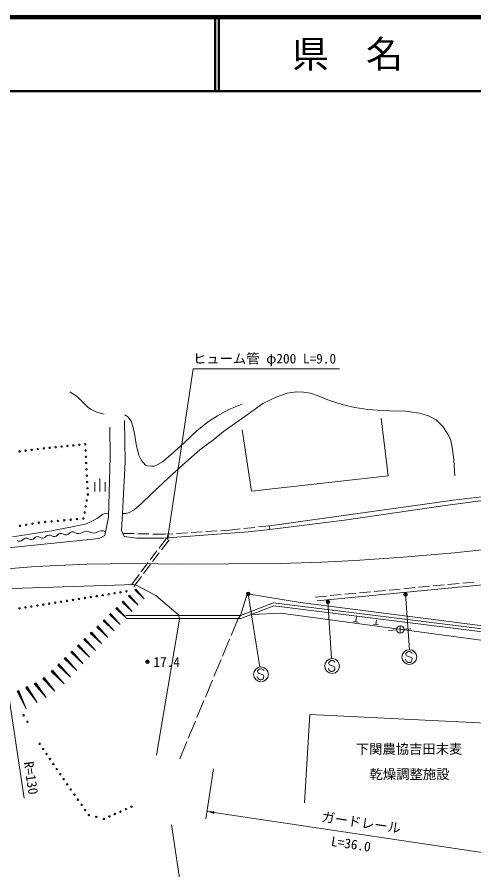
# Model space of a CAD drawing. Units: millimetres, scale not verified. Extents: x 40000 to 680000, y 20000 to 380000.
# Drawn here: x 270950 to 332718, y 264803 to 380000 of the extents above; entities that cross this region are included whole.
import ezdxf
from ezdxf.enums import TextEntityAlignment as Align

# ---------------------------------------------------------------- set-up
doc = ezdxf.new("R2010")
doc.units = ezdxf.units.MM
doc.header["$LTSCALE"] = 1000
doc.header["$PDMODE"] = 32
doc.header["$PDSIZE"] = 500
doc.linetypes.add('CHAIN', pattern=[18.5, 12, -1.5, 3.5, -1.5])
for name, color, linetype, lineweight in [('M-BMK', 2, 'CHAIN', 13), ('M-STR-HTXT', 7, 'Continuous', 13), ('M-STR-STRC', 7, 'Continuous', 13), ('M-TTL', 2, 'Continuous', 140), ('M-TTL-LINE', 7, 'Continuous', 50), ('M-WORK', 1, 'Continuous', 13)]:
    doc.layers.add(name, color=color, linetype=linetype, lineweight=lineweight)
doc.layers.add('M-TTL-TXT', color=7, linetype='Continuous')
doc.styles.add('ＭＳ ゴシック', font='')
doc.styles.get('ＭＳ ゴシック').set_extended_font_data('MS Gothic')

# ---------------------------------------------------------------- blocks, each defined once
blk = doc.blocks.new('open_arrow')
at = {"color": 0, "linetype": 'Continuous', "lineweight": -2}
blk.add_lwpolyline([(7.5, 1.25), (0, 0), (7.5, -1.25)], dxfattribs=at)
blk = doc.blocks.new('filled_arrow')
at = {"color": 0, "linetype": 'Continuous', "lineweight": -2}
blk.add_solid([(7.5, 1.25), (0, 0), (7.5, -1.25)], dxfattribs=at)

msp = doc.modelspace()

# ---------------------------------------------------------------- linework, layer by layer
at = {"layer": 'M-BMK'}
for p, q in [((323163, 307049), (330107, 307654)), ((330107, 307654), (335026, 308152)), ((312161, 306357), (316663, 306596)), ((316663, 306596), (323163, 307049)), ((269631, 305495), (273437, 305768)), ((273437, 305768), (280435, 306106)), ((280435, 306106), (286758, 306195)), ((286758, 306195), (293272, 306090)), ((293272, 306090), (299533, 306170)), ((299533, 306170), (306540, 306197)), ((306540, 306197), (312161, 306357))]:
    msp.add_line(p, q, dxfattribs=at)
at = {"layer": 'M-STR-HTXT'}
for p, q in [((267246, 305223), (271929, 274495)), ((297495, 278449), (296486, 271702)), ((296634, 272691), (336286, 266763)), ((291841, 270902), (293618, 259198))]:
    msp.add_line(p, q, dxfattribs=at)
msp.add_lwpolyline([(291283, 309456), (294739, 332469), (314539, 332469)], dxfattribs=at)
at = {"layer": 'M-STR-STRC'}
for p, q in [((302209, 302085), (303773, 292208)), ((323479, 302045), (323984, 294552)), ((312970, 301018), (313463, 293349)), ((323519, 294038), (323503, 293924)), ((323503, 293924), (323589, 293742)), ((323647, 294176), (323519, 294038)), ((323778, 294269), (323647, 294176)), ((323944, 294303), (323778, 294269)), ((324060, 294287), (323944, 294303)), ((324204, 294215), (324060, 294287)), ((324314, 294140), (324204, 294215)), ((324348, 294029), (324314, 294140)), ((313089, 292839), (313073, 292725)), ((313073, 292725), (313159, 292543)), ((313217, 292978), (313089, 292839)), ((313348, 293071), (313217, 292978)), ((313514, 293104), (313348, 293071)), ((313630, 293088), (313514, 293104)), ((313774, 293016), (313630, 293088)), ((313884, 292941), (313774, 293016)), ((313919, 292830), (313884, 292941)), ((323506, 293149), (323467, 293259)), ((323590, 292972), (323506, 293149)), ((323589, 293742), (323740, 293668)), ((323694, 292898), (323590, 292972)), ((323840, 292823), (323694, 292898)), ((323740, 293668), (324272, 293481)), ((323960, 292807), (323840, 292823)), ((324128, 292835), (323960, 292807)), ((324252, 292932), (324128, 292835)), ((324323, 293081), (324252, 292932)), ((324272, 293481), (324352, 293308)), ((324352, 293308), (324323, 293081)), ((303471, 291706), (303456, 291593)), ((303456, 291593), (303541, 291410)), ((303600, 291845), (303471, 291706)), ((303731, 291938), (303600, 291845)), ((303897, 291972), (303731, 291938)), ((304013, 291955), (303897, 291972)), ((304157, 291883), (304013, 291955)), ((304267, 291809), (304157, 291883)), ((304301, 291697), (304267, 291809)), ((313076, 291950), (313037, 292060)), ((313160, 291773), (313076, 291950)), ((313159, 292543), (313310, 292470)), ((313264, 291699), (313160, 291773)), ((313410, 291624), (313264, 291699)), ((313310, 292470), (313842, 292282)), ((313530, 291608), (313410, 291624)), ((313698, 291637), (313530, 291608)), ((313822, 291733), (313698, 291637)), ((313893, 291882), (313822, 291733)), ((313842, 292282), (313923, 292109)), ((313923, 292109), (313893, 291882)), ((303459, 290818), (303420, 290928)), ((303543, 290640), (303459, 290818)), ((303541, 291410), (303693, 291337)), ((303646, 290567), (303543, 290640)), ((303793, 290492), (303646, 290567)), ((303693, 291337), (304225, 291149)), ((303913, 290475), (303793, 290492)), ((304081, 290504), (303913, 290475)), ((304205, 290600), (304081, 290504)), ((304276, 290749), (304205, 290600)), ((304225, 291149), (304305, 290977)), ((304305, 290977), (304276, 290749))]:
    msp.add_line(p, q, dxfattribs=at)
for centre, radius in [((302209, 302085), 250), ((302209, 302085), 200), ((302209, 302085), 150), ((302209, 302085), 100), ((302209, 302085), 50), ((302209, 302085), 20), ((323481, 302017), 250), ((323481, 302017), 200), ((323481, 302017), 150), ((323481, 302017), 100), ((323481, 302017), 50), ((323481, 302017), 20), ((312970, 301013), 250), ((312970, 301013), 200), ((312970, 301013), 150), ((312970, 301013), 100), ((312970, 301013), 50), ((312970, 301013), 20), ((323977, 293552), 1000), ((313547, 292353), 1000), ((303929, 291220), 1000)]:
    msp.add_circle(centre, radius, dxfattribs=at)
for p in [(302209, 302085), (323481, 302017), (312970, 301013)]:
    msp.add_point(p, dxfattribs=at)
at = {"layer": 'M-TTL'}
msp.add_line((680000, 380000), (40000, 380000), dxfattribs=at)
at = {"layer": 'M-TTL-LINE'}
for p, q in [((297750, 380000), (297750, 370000)), ((298250, 380000), (298250, 370000)), ((40000, 370000), (680000, 370000))]:
    msp.add_line(p, q, dxfattribs=at)
at = {"layer": 'M-WORK'}
for p, q in [((278084, 329401), (278990, 328815)), ((278990, 328815), (279345, 328495)), ((279345, 328495), (280535, 327323)), ((304172, 327802), (306078, 328725)), ((306078, 328725), (307452, 329211)), ((307452, 329211), (308731, 329365)), ((308731, 329365), (309666, 329353)), ((309666, 329353), (310613, 329199)), ((310613, 329199), (311667, 328820)), ((311667, 328820), (313171, 328192)), ((280535, 327323), (280979, 327003)), ((299584, 326976), (301384, 327734)), ((302076, 326262), (304172, 327802)), ((313171, 328192), (315053, 327636)), ((315053, 327636), (316616, 327269)), ((316616, 327269), (318357, 327008)), ((280979, 327003), (281725, 326648)), ((281725, 326648), (282737, 326382)), ((285518, 326273), (285873, 326060)), ((285873, 326060), (286126, 325784)), ((296814, 325354), (298057, 326147)), ((298057, 326147), (299584, 326976)), ((298879, 324013), (302076, 326262)), ((318357, 327008), (319624, 326902)), ((319624, 326902), (321305, 326819)), ((321305, 326819), (323519, 326760)), ((323519, 326760), (325307, 326499)), ((325307, 326499), (326574, 326120)), ((326574, 326120), (327616, 325576)), ((285465, 325498), (285545, 319943)), ((286126, 325784), (286418, 325310)), ((286418, 325310), (286623, 324726)), ((295310, 324146), (296814, 325354)), ((321126, 318027), (320167, 325842)), ((327616, 325576), (328516, 324711)), ((283557, 320590), (283477, 324626)), ((286623, 324726), (286820, 323755)), ((286820, 323755), (287081, 322050)), ((293522, 322488), (295310, 324146)), ((297553, 322959), (298879, 324013)), ((301368, 324230), (302624, 315941)), ((328516, 324711), (329202, 323658)), ((295683, 321550), (297553, 322959)), ((329202, 323658), (329534, 322971)), ((329534, 322971), (329806, 321633)), ((287081, 322050), (287424, 320831)), ((291770, 320914), (293522, 322488)), ((294143, 320200), (295683, 321550)), ((329806, 321633), (329996, 320159)), ((283326, 312460), (283557, 320590)), ((287424, 320831), (287756, 320108)), ((290609, 319943), (291770, 320914)), ((285545, 319943), (285225, 312950)), ((287756, 320108), (288312, 319493)), ((288312, 319493), (288584, 319398)), ((288584, 319398), (289129, 319339)), ((289129, 319339), (289508, 319362)), ((289508, 319362), (289887, 319505)), ((289887, 319505), (290609, 319943)), ((292557, 318815), (294143, 320200)), ((329996, 320159), (330121, 318044)), ((290733, 317145), (292557, 318815)), ((302624, 315941), (321126, 318027)), ((281444, 315933), (281444, 317158)), ((282144, 315933), (282144, 317683)), ((282844, 315933), (282844, 317158)), ((289147, 315594), (290733, 317145)), ((287797, 314280), (289147, 315594)), ((329964, 314757), (305059, 311293)), ((328808, 314025), (336960, 315090)), ((329964, 314757), (336893, 315539)), ((286116, 313072), (286790, 313463)), ((286790, 313463), (287797, 314280)), ((315195, 312053), (328808, 314025)), ((281419, 312084), (281824, 312313)), ((281824, 312313), (282177, 312597)), ((282177, 312597), (282535, 312850)), ((282535, 312850), (282898, 312960)), ((282829, 309987), (283326, 312460)), ((282898, 312960), (283342, 313012)), ((285225, 312950), (285052, 310645)), ((285225, 312950), (285666, 312954)), ((285666, 312954), (286116, 313072)), ((275611, 310610), (278631, 311178)), ((278631, 311178), (280353, 311569)), ((280353, 311569), (281419, 312084)), ((301611, 310912), (303102, 311077)), ((303599, 311132), (305059, 311293)), ((305059, 311293), (305113, 310805)), ((305113, 310805), (315195, 312053)), ((270319, 309793), (275611, 310610)), ((282030, 309561), (282829, 309987)), ((285052, 310645), (285452, 309846)), ((285249, 310252), (286788, 310223)), ((287288, 310213), (288788, 310185)), ((289288, 310175), (290827, 310146)), ((290727, 309606), (302236, 310486)), ((290827, 310146), (291996, 310219)), ((292496, 310250), (293993, 310343)), ((294492, 310374), (295989, 310468)), ((296488, 310499), (297985, 310592)), ((298484, 310623), (299654, 310696)), ((299654, 310696), (301114, 310858)), ((302236, 310486), (305113, 310805)), ((268412, 308193), (282030, 309561)), ((285452, 309846), (287157, 309633)), ((287157, 309633), (290727, 309606)), ((290157, 308283), (291181, 309641)), ((290476, 308042), (291501, 309400)), ((288953, 306687), (289856, 307884)), ((289272, 306446), (290175, 307643)), ((287748, 305090), (288651, 306288)), ((288067, 304849), (288971, 306047)), ((286423, 303333), (287447, 304691)), ((286742, 303092), (287766, 304450)), ((311502, 301148), (346716, 304547)), ((270310, 302808), (286874, 303348)), ((286874, 303348), (289698, 301883)), ((325222, 302983), (326716, 303125)), ((327213, 303172), (328707, 303314)), ((329204, 303361), (330698, 303503)), ((331195, 303550), (332689, 303692)), ((286017, 301796), (286146, 301921)), ((286082, 301858), (287340, 300566)), ((286146, 301921), (287340, 300566)), ((286865, 302621), (286990, 302743)), ((286865, 302621), (288150, 301427)), ((286927, 302682), (288150, 301427)), ((286990, 302743), (288150, 301427)), ((289698, 301883), (292788, 299272)), ((301136, 299171), (302042, 302112)), ((302042, 302112), (309260, 300931)), ((313276, 301849), (314769, 301990)), ((315267, 302038), (316760, 302179)), ((317258, 302227), (318751, 302369)), ((319249, 302416), (320742, 302558)), ((321240, 302605), (322733, 302747)), ((323231, 302794), (324724, 302936)), ((285166, 300967), (285299, 301096)), ((285166, 300967), (286527, 299702)), ((285233, 301031), (286527, 299702)), ((285299, 301096), (286527, 299702)), ((286017, 301796), (287340, 300566)), ((301136, 299171), (305629, 300876)), ((305629, 300876), (341208, 296458)), ((341256, 296847), (309260, 300931)), ((311251, 301656), (312778, 301801)), ((284311, 300134), (284448, 300267)), ((284311, 300134), (285710, 298835)), ((284380, 300201), (285710, 298835)), ((284448, 300267), (285710, 298835)), ((301209, 298771), (305678, 300467)), ((305678, 300467), (341158, 296061)), ((282591, 298458), (282735, 298598)), ((282591, 298458), (284065, 297088)), ((282663, 298528), (284065, 297088)), ((282735, 298598), (284065, 297088)), ((283453, 299298), (283593, 299435)), ((283453, 299298), (284889, 297963)), ((283523, 299366), (284889, 297963)), ((283593, 299435), (284889, 297963)), ((285673, 299154), (301136, 299171)), ((285673, 298754), (301209, 298771)), ((292921, 298686), (289818, 280284)), ((292788, 299272), (292921, 298686)), ((299877, 296449), (300847, 298771)), ((300847, 298771), (301136, 299171)), ((302669, 299325), (306599, 299472)), ((306599, 299472), (340415, 294899)), ((317073, 298290), (316429, 298377)), ((316751, 298333), (316838, 298978)), ((319474, 297943), (319561, 298587)), ((281725, 297615), (281872, 297759)), ((281725, 297615), (283237, 296209)), ((281799, 297687), (283237, 296209)), ((281872, 297759), (283237, 296209)), ((319796, 297899), (319152, 297986)), ((321144, 297145), (322262, 297217)), ((322762, 297786), (322762, 296786)), ((323262, 297322), (324167, 297374)), ((279981, 295917), (280137, 296068)), ((280137, 296068), (281571, 294440)), ((280855, 296768), (281006, 296915)), ((280855, 296768), (282406, 295326)), ((280931, 296841), (282406, 295326)), ((281006, 296915), (282406, 295326)), ((279104, 295062), (279263, 295217)), ((279104, 295062), (280733, 293549)), ((279184, 295140), (280733, 293549)), ((279263, 295217), (280733, 293549)), ((279981, 295917), (281571, 294440)), ((280059, 295992), (281571, 294440)), ((298721, 293681), (299685, 295988)), ((278223, 294204), (278386, 294363)), ((278223, 294204), (279891, 292655)), ((278304, 294283), (279891, 292655)), ((278386, 294363), (279891, 292655)), ((276449, 292477), (276620, 292643)), ((276620, 292643), (278195, 290854)), ((277338, 293342), (277505, 293505)), ((277338, 293342), (279045, 291757)), ((277421, 293423), (279045, 291757)), ((277505, 293505), (279045, 291757)), ((297565, 290912), (298529, 293219)), ((275557, 291607), (275731, 291777)), ((275557, 291607), (277342, 289948)), ((275644, 291692), (277342, 289948)), ((275731, 291777), (277342, 289948)), ((276449, 292477), (278195, 290854)), ((276535, 292560), (278195, 290854)), ((274424, 290623), (274601, 290777)), ((274424, 290623), (276049, 288932)), ((274513, 290700), (276049, 288932)), ((274601, 290777), (276049, 288932)), ((296409, 288144), (297373, 290451)), ((272131, 289416), (272340, 289561)), ((272131, 289416), (273679, 287399)), ((272235, 289488), (273679, 287399)), ((272340, 289561), (273679, 287399)), ((273284, 289928), (273473, 290080)), ((273284, 289928), (274903, 288111)), ((273378, 290004), (274903, 288111)), ((273473, 290080), (274903, 288111)), ((270961, 288914), (271203, 289023)), ((270961, 288914), (272172, 286552)), ((271082, 288968), (272172, 286552)), ((271203, 289023), (272172, 286552)), ((295253, 285376), (296217, 287683)), ((309816, 273863), (310535, 285791)), ((310535, 285791), (341225, 284293)), ((294097, 282607), (295061, 284914)), ((292935, 279824), (293905, 282146))]:
    msp.add_line(p, q, dxfattribs=at)
for centre, radius in [((271298, 321338), 100), ((272116, 321440), 100), ((272933, 321541), 100), ((273751, 321642), 100), ((274569, 321744), 100), ((275368, 321824), 100), ((276167, 321904), 100), ((276966, 321984), 100), ((277766, 322064), 100), ((278565, 322143), 100), ((279364, 322223), 100), ((280163, 322303), 100), ((280208, 321454), 100), ((280253, 320605), 100), ((280298, 319756), 100), ((280343, 318907), 100), ((280388, 318057), 100), ((280433, 317208), 100), ((280478, 316359), 100), ((280373, 314701), 100), ((280523, 315510), 100), ((280223, 313891), 100), ((278200, 312113), 100), ((279062, 312193), 100), ((279924, 312273), 100), ((280073, 313082), 100), ((271342, 311284), 100), ((272191, 311427), 100), ((273040, 311570), 100), ((273889, 311714), 100), ((274751, 311794), 100), ((275613, 311873), 100), ((276476, 311953), 100), ((277338, 312033), 100), ((281724, 301795), 100), ((282527, 301924), 100), ((283330, 302052), 100), ((284133, 302180), 100), ((284936, 302309), 100), ((285739, 302437), 100), ((274497, 300640), 100), ((275300, 300768), 100), ((276103, 300896), 100), ((276906, 301025), 100), ((277709, 301153), 100), ((278512, 301282), 100), ((279315, 301410), 100), ((280118, 301538), 100), ((280921, 301667), 100), ((271284, 300126), 100), ((272087, 300254), 100), ((272890, 300383), 100), ((273693, 300511), 100), ((322762, 297286), 500), ((288580, 292919), 150), ((288580, 292919), 120), ((288580, 292919), 90), ((288580, 292919), 60), ((288580, 292919), 30), ((288580, 292919), 20), ((271842, 285691), 100), ((272354, 284820), 100), ((274020, 281839), 100), ((274481, 281155), 100), ((274942, 280472), 100), ((275403, 279788), 100), ((275864, 279104), 100), ((276325, 278420), 100), ((276786, 277737), 100), ((277247, 277053), 100), ((277732, 276362), 100), ((278217, 275671), 100), ((278702, 274980), 100), ((279188, 274290), 100), ((279673, 273599), 100), ((285675, 273006), 100), ((286423, 273333), 100), ((280158, 272908), 100), ((280643, 272217), 100), ((281662, 271958), 100), ((283430, 272025), 100), ((284178, 272352), 100), ((284926, 272679), 100), ((282681, 271698), 100)]:
    msp.add_circle(centre, radius, dxfattribs=at)
for centre, radius, start, end in [((275315, 309442), 595, 56.15613, 139.35244), ((275977, 310430), 595, 236.15613, 319.35244), ((276880, 309656), 595, 56.15613, 139.35244), ((277542, 310644), 595, 236.15613, 319.35244), ((278445, 309869), 595, 56.15613, 139.35244), ((279267, 311185), 958, 239.17377, 304.1629), ((280343, 309600), 958, 59.17377, 124.1629), ((281325, 311245), 958, 239.17377, 304.1629), ((282401, 309660), 958, 59.17377, 124.1629), ((271282, 309791), 595, 236.15613, 319.35244), ((272184, 309016), 595, 56.15613, 139.35244), ((272847, 310004), 595, 236.15613, 319.35244), ((273749, 309229), 595, 56.15613, 139.35244), ((274412, 310217), 595, 236.15613, 319.35244)]:
    msp.add_arc(centre, radius, start, end, dxfattribs=at)
msp.add_point((288580, 292919), dxfattribs=at)

# ---------------------------------------------------------------- block references
at = {"layer": 'M-STR-HTXT'}
for name, p, xscale, yscale, rotation in [('open_arrow', (291283, 309456), 66.7, 66.7, 81.5), ('filled_arrow', (296634, 272691), 133, 133, 351.5)]:
    msp.add_blockref(name, p, dxfattribs=dict(at, xscale=xscale, yscale=yscale, rotation=rotation))

# ---------------------------------------------------------------- texts
at = {"layer": 'M-STR-HTXT', "style": 'ＭＳ ゴシック'}
msp.add_text('ヒューム管 φ200 L=9.0', height=1320, dxfattribs=at).set_placement((294739, 333869), align=Align.MIDDLE_LEFT)
for s, rotation, p in [('R=130', 278.666, (272504, 279443)), ('ガードレール', 351.497, (312137, 272007))]:
    msp.add_text(s, height=1320, rotation=rotation, dxfattribs=at).set_placement(p, align=Align.MIDDLE_LEFT)
msp.add_text('L=36.0', height=1320, rotation=351.497, dxfattribs=at).set_placement((315939, 267264), align=Align.BOTTOM_CENTER)
at = {"layer": 'M-TTL-TXT', "style": 'ＭＳ ゴシック'}
msp.add_text('県\u3000名', height=3666, dxfattribs=at).set_placement((315625, 375000), align=Align.MIDDLE_CENTER)
at = {"layer": 'M-WORK', "style": 'ＭＳ ゴシック'}
for s, p in [('17.4', (289382, 292883)), ('下関農協吉田末麦', (316744, 281151)), ('乾燥調整施設', (318602, 277734))]:
    msp.add_text(s, height=1320, dxfattribs=at).set_placement(p, align=Align.MIDDLE_LEFT)

doc.saveas('drawing.dxf')
